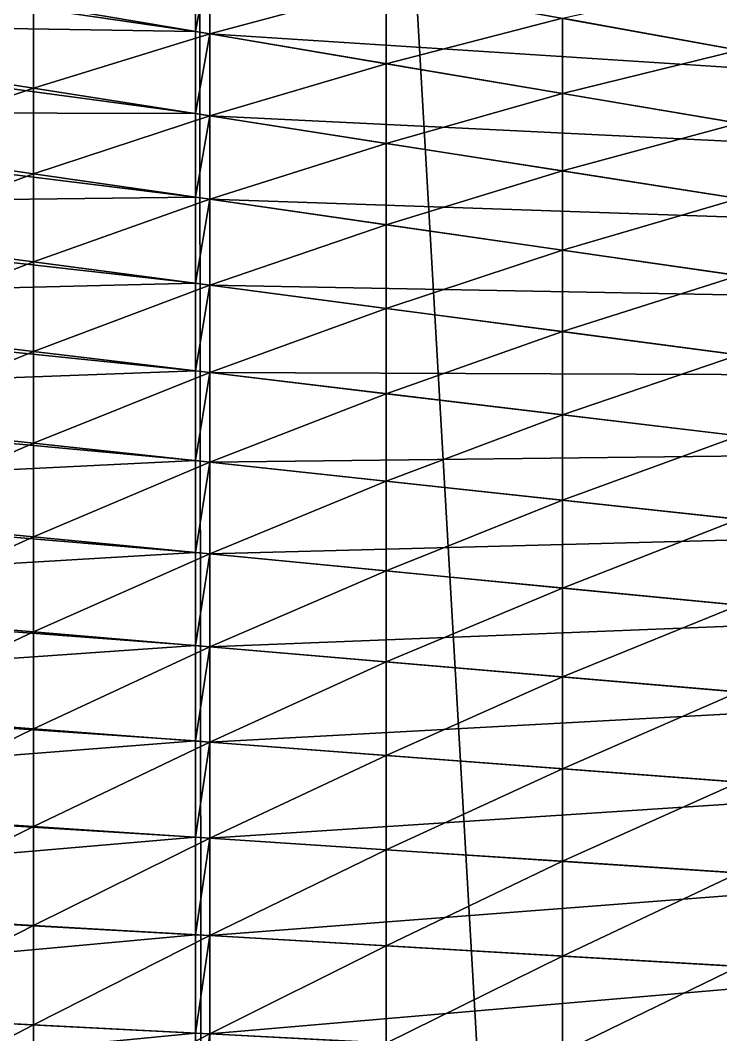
# Model space of a CAD drawing. Header units: metres. Extents: x -3 to 177, y -14 to 14.
# Drawn here: x 165.799 to 166.866, y 2.282 to 3.828 of the extents above; entities that cross this region are included whole.
import ezdxf

# ---------------------------------------------------------------- set-up
doc = ezdxf.new("R2010")
doc.units = ezdxf.units.M
doc.layers.add('FORE_PEAK', color=7, linetype='Continuous', true_color=0x74a6a7)
doc.layers.add('HULL', color=7, linetype='Continuous', true_color=0x528ba5)

msp = doc.modelspace()

# ---------------------------------------------------------------- linework, layer by layer
at = {"layer": 'FORE_PEAK'}
for points in [[(165.0125, 9.9173, 14.777), (165.0125, -9.9173, 14.777), (166.0655, -9.3589, 14.799)], [(165.0125, 9.9173, 14.777), (166.0655, -9.3589, 14.799), (166.0655, 9.3589, 14.799)], [(166.0655, 9.3589, 14.799), (166.0655, -9.3589, 14.799), (166.0875, -9.346, 14.7995)], [(166.0655, 9.3589, 14.799), (166.0875, -9.346, 14.7995), (166.0875, 9.346, 14.7995)], [(166.0875, 9.346, 14.7995), (166.0875, -9.346, 14.7995), (167.1269, -8.7388, 14.8237)], [(166.0875, 9.346, 14.7995), (167.1269, -8.7388, 14.8237), (167.1269, 8.7388, 14.8237)], [(165.0125, 3.8277, 0.4054), (165.0125, 3.9644, 0.4786), (166.0655, 3.8111, 0.671)], [(165.0125, 3.9644, 0.4786), (166.0655, 3.9326, 0.7622), (166.0655, 3.8111, 0.671)], [(166.0655, 3.8111, 0.671), (166.0655, 3.9326, 0.7622), (166.0875, 3.9286, 0.7672)], [(166.0655, 3.8111, 0.671), (166.0875, 3.9286, 0.7672), (166.0875, 3.8074, 0.6758)], [(166.0875, 3.8074, 0.6758), (166.0875, 3.9286, 0.7672), (167.1269, 3.7403, 1.0039)], [(166.0875, 3.9286, 0.7672), (167.1269, 3.8459, 1.1085), (167.1269, 3.7403, 1.0039)], [(165.0125, 3.6885, 0.3372), (165.0125, 3.8277, 0.4054), (166.0655, 3.6862, 0.5848)], [(165.0125, 3.8277, 0.4054), (166.0655, 3.8111, 0.671), (166.0655, 3.6862, 0.5848)], [(166.0655, 3.6862, 0.5848), (166.0655, 3.8111, 0.671), (166.0875, 3.8074, 0.6758)], [(166.0655, 3.6862, 0.5848), (166.0875, 3.8074, 0.6758), (166.0875, 3.6827, 0.5894)], [(166.0875, 3.6827, 0.5894), (166.0875, 3.8074, 0.6758), (167.1269, 3.6317, 0.9025)], [(166.0875, 3.8074, 0.6758), (167.1269, 3.7403, 1.0039), (167.1269, 3.6317, 0.9025)], [(165.0125, 3.5459, 0.2763), (165.0125, 3.6885, 0.3372), (166.0655, 3.5586, 0.5026)], [(165.0125, 3.6885, 0.3372), (166.0655, 3.6862, 0.5848), (166.0655, 3.5586, 0.5026)], [(166.0655, 3.5586, 0.5026), (166.0655, 3.6862, 0.5848), (166.0875, 3.6827, 0.5894)], [(166.0655, 3.5586, 0.5026), (166.0875, 3.6827, 0.5894), (166.0875, 3.5554, 0.5069)], [(166.0875, 3.5554, 0.5069), (166.0875, 3.6827, 0.5894), (167.1269, 3.5199, 0.8048)], [(166.0875, 3.6827, 0.5894), (167.1269, 3.6317, 0.9025), (167.1269, 3.5199, 0.8048)], [(165.0125, 3.5459, 0.2763), (166.0655, 3.5586, 0.5026), (166.0655, 3.4273, 0.427)], [(166.0655, 3.4273, 0.427), (166.0655, 3.5586, 0.5026), (166.0875, 3.5554, 0.5069)], [(165.0125, 3.4018, 0.2193), (165.0125, 3.5459, 0.2763), (166.0655, 3.4273, 0.427)], [(166.0655, 3.4273, 0.427), (166.0875, 3.5554, 0.5069), (166.0875, 3.4244, 0.431)], [(166.0875, 3.4244, 0.431), (166.0875, 3.5554, 0.5069), (167.1269, 3.4053, 0.7104)], [(166.0875, 3.5554, 0.5069), (167.1269, 3.5199, 0.8048), (167.1269, 3.4053, 0.7104)], [(165.0125, 3.4018, 0.2193), (166.0655, 3.4273, 0.427), (166.0655, 3.2938, 0.3548)], [(166.0655, 3.2938, 0.3548), (166.0655, 3.4273, 0.427), (166.0875, 3.4244, 0.431)], [(166.0655, 3.2938, 0.3548), (166.0875, 3.4244, 0.431), (166.0875, 3.2912, 0.3585)], [(166.0875, 3.2912, 0.3585), (166.0875, 3.4244, 0.431), (167.1269, 3.2875, 0.6205)], [(166.0875, 3.4244, 0.431), (167.1269, 3.4053, 0.7104), (167.1269, 3.2875, 0.6205)], [(165.0125, 3.2549, 0.1699), (165.0125, 3.4018, 0.2193), (166.0655, 3.2938, 0.3548)], [(165.0125, 3.2549, 0.1699), (166.0655, 3.2938, 0.3548), (166.0655, 3.1571, 0.2896)], [(166.0655, 3.1571, 0.2896), (166.0655, 3.2938, 0.3548), (166.0875, 3.2912, 0.3585)], [(166.0655, 3.1571, 0.2896), (166.0875, 3.2912, 0.3585), (166.0875, 3.1547, 0.293)], [(166.0875, 3.1547, 0.293), (166.0875, 3.2912, 0.3585), (167.1269, 3.1666, 0.5345)], [(166.0875, 3.2912, 0.3585), (167.1269, 3.2875, 0.6205), (167.1269, 3.1666, 0.5345)], [(165.0125, 3.1052, 0.1285), (165.0125, 3.2549, 0.1699), (166.0655, 3.1571, 0.2896)], [(165.0125, 3.1052, 0.1285), (166.0655, 3.1571, 0.2896), (166.0655, 3.0168, 0.2325)], [(166.0655, 3.0168, 0.2325), (166.0655, 3.1571, 0.2896), (166.0875, 3.1547, 0.293)], [(166.0655, 3.0168, 0.2325), (166.0875, 3.1547, 0.293), (166.0875, 3.0147, 0.2356)], [(166.0875, 3.1547, 0.293), (167.1269, 3.1666, 0.5345), (167.1269, 3.0425, 0.4535)], [(166.0875, 3.0147, 0.2356), (166.0875, 3.1547, 0.293), (167.1269, 3.0425, 0.4535)], [(165.0125, 2.9544, 0.0919), (165.0125, 3.1052, 0.1285), (166.0655, 3.0168, 0.2325)], [(166.0875, 3.0147, 0.2356), (167.1269, 3.0425, 0.4535), (167.1269, 2.9144, 0.3792)], [(165.0125, 2.9544, 0.0919), (166.0655, 3.0168, 0.2325), (166.0655, 2.875, 0.1796)], [(166.0655, 2.875, 0.1796), (166.0655, 3.0168, 0.2325), (166.0875, 3.0147, 0.2356)], [(166.0655, 2.875, 0.1796), (166.0875, 3.0147, 0.2356), (166.0875, 2.8731, 0.1823)], [(166.0875, 2.8731, 0.1823), (166.0875, 3.0147, 0.2356), (167.1269, 2.9144, 0.3792)], [(165.0125, 2.8016, 0.0638), (165.0125, 2.9544, 0.0919), (166.0655, 2.875, 0.1796)], [(166.0875, 2.8731, 0.1823), (167.1269, 2.9144, 0.3792), (167.1269, 2.7845, 0.3082)], [(165.0125, 2.8016, 0.0638), (166.0655, 2.875, 0.1796), (166.0655, 2.7297, 0.1367)], [(166.0655, 2.7297, 0.1367), (166.0655, 2.875, 0.1796), (166.0875, 2.8731, 0.1823)], [(166.0655, 2.7297, 0.1367), (166.0875, 2.8731, 0.1823), (166.0875, 2.7281, 0.139)], [(166.0875, 2.7281, 0.139), (166.0875, 2.8731, 0.1823), (167.1269, 2.7845, 0.3082)], [(165.0125, 2.6476, 0.0417), (165.0125, 2.8016, 0.0638), (166.0655, 2.7297, 0.1367)], [(166.0875, 2.7281, 0.139), (167.1269, 2.7845, 0.3082), (167.1269, 2.6494, 0.2474)], [(165.0125, 2.6476, 0.0417), (166.0655, 2.7297, 0.1367), (166.0655, 2.5832, 0.0991)], [(166.0655, 2.5832, 0.0991), (166.0655, 2.7297, 0.1367), (166.0875, 2.7281, 0.139)], [(166.0655, 2.5832, 0.0991), (166.0875, 2.7281, 0.139), (166.0875, 2.5818, 0.101)], [(166.0875, 2.5818, 0.101), (166.0875, 2.7281, 0.139), (167.1269, 2.6494, 0.2474)], [(165.0125, 2.4927, 0.0268), (165.0125, 2.6476, 0.0417), (166.0655, 2.5832, 0.0991)], [(166.0875, 2.5818, 0.101), (167.1269, 2.6494, 0.2474), (167.1269, 2.5132, 0.1897)], [(165.0125, 2.4927, 0.0268), (166.0655, 2.5832, 0.0991), (166.0655, 2.4343, 0.0709)], [(166.0655, 2.4343, 0.0709), (166.0655, 2.5832, 0.0991), (166.0875, 2.5818, 0.101)], [(166.0655, 2.4343, 0.0709), (166.0875, 2.5818, 0.101), (166.0875, 2.4331, 0.0724)], [(166.0875, 2.4331, 0.0724), (166.0875, 2.5818, 0.101), (167.1269, 2.5132, 0.1897)], [(166.0875, 2.4331, 0.0724), (167.1269, 2.5132, 0.1897), (167.1269, 2.3726, 0.1432)], [(165.0125, 2.3376, 0.0139), (165.0125, 2.4927, 0.0268), (166.0655, 2.4343, 0.0709)], [(165.0125, 2.3376, 0.0139), (166.0655, 2.4343, 0.0709), (166.0655, 2.2844, 0.0464)], [(166.0655, 2.2844, 0.0464), (166.0655, 2.4343, 0.0709), (166.0875, 2.4331, 0.0724)], [(166.0655, 2.2844, 0.0464), (166.0875, 2.4331, 0.0724), (166.0875, 2.2833, 0.0476)], [(166.0875, 2.2833, 0.0476), (166.0875, 2.4331, 0.0724), (167.1269, 2.3726, 0.1432)], [(166.0875, 2.2833, 0.0476), (167.1269, 2.3726, 0.1432), (167.1269, 2.2293, 0.1037)], [(165.0125, 2.1819, 0.0079), (165.0125, 2.3376, 0.0139), (166.0655, 2.2844, 0.0464)], [(165.0125, 2.1819, 0.0079), (166.0655, 2.2844, 0.0464), (166.0655, 2.1338, 0.0296)], [(166.0655, 2.1338, 0.0296), (166.0655, 2.2844, 0.0464), (166.0875, 2.2833, 0.0476)], [(166.0655, 2.1338, 0.0296), (166.0875, 2.2833, 0.0476), (166.0875, 2.1328, 0.0304)], [(166.0875, 2.1328, 0.0304), (166.0875, 2.2833, 0.0476), (167.1269, 2.2293, 0.1037)]]:
    msp.add_3dface(points, dxfattribs=at)
at = {"layer": 'HULL'}
for points in [[(165.8188, 3.8528, 0.6172), (166.0875, 3.9286, 0.7672), (166.0875, 3.8074, 0.6758)], [(166.0875, 3.8074, 0.6758), (166.0875, 3.9286, 0.7672), (166.3562, 3.8799, 0.8284)], [(165.55, 3.7669, 0.478), (165.55, 3.8982, 0.5586), (165.8188, 3.8528, 0.6172)], [(166.625, 3.8312, 0.8896), (166.8938, 3.891, 1.0532), (166.8938, 3.7826, 0.9508)], [(166.0875, 3.8074, 0.6758), (166.3562, 3.8799, 0.8284), (166.3562, 3.762, 0.7344)], [(166.3562, 3.762, 0.7344), (166.3562, 3.8799, 0.8284), (166.625, 3.8312, 0.8896)], [(165.55, 3.7669, 0.478), (165.8188, 3.8528, 0.6172), (165.8188, 3.7248, 0.5337)], [(165.8188, 3.7248, 0.5337), (165.8188, 3.8528, 0.6172), (166.0875, 3.8074, 0.6758)], [(166.3562, 3.762, 0.7344), (166.625, 3.8312, 0.8896), (166.625, 3.7166, 0.793)], [(166.625, 3.7166, 0.793), (166.625, 3.8312, 0.8896), (166.8938, 3.7826, 0.9508)], [(165.8188, 3.7248, 0.5337), (166.0875, 3.8074, 0.6758), (166.0875, 3.6827, 0.5894)], [(166.0875, 3.6827, 0.5894), (166.0875, 3.8074, 0.6758), (166.3562, 3.762, 0.7344)], [(166.625, 3.7166, 0.793), (166.8938, 3.7826, 0.9508), (166.8938, 3.6711, 0.8516)], [(165.55, 3.633, 0.4017), (165.55, 3.7669, 0.478), (165.8188, 3.7248, 0.5337)], [(166.0875, 3.6827, 0.5894), (166.3562, 3.762, 0.7344), (166.3562, 3.6406, 0.6451)], [(166.3562, 3.6406, 0.6451), (166.3562, 3.762, 0.7344), (166.625, 3.7166, 0.793)], [(165.55, 3.633, 0.4017), (165.8188, 3.7248, 0.5337), (165.8188, 3.5942, 0.4543)], [(165.8188, 3.5942, 0.4543), (165.8188, 3.7248, 0.5337), (166.0875, 3.6827, 0.5894)], [(166.3562, 3.6406, 0.6451), (166.625, 3.7166, 0.793), (166.625, 3.5985, 0.7007)], [(166.625, 3.5985, 0.7007), (166.625, 3.7166, 0.793), (166.8938, 3.6711, 0.8516)], [(165.8188, 3.5942, 0.4543), (166.0875, 3.6827, 0.5894), (166.0875, 3.5554, 0.5069)], [(166.0875, 3.5554, 0.5069), (166.0875, 3.6827, 0.5894), (166.3562, 3.6406, 0.6451)], [(166.625, 3.5985, 0.7007), (166.8938, 3.6711, 0.8516), (166.8938, 3.5565, 0.7564)], [(166.0875, 3.5554, 0.5069), (166.3562, 3.6406, 0.6451), (166.3562, 3.5166, 0.5595)], [(166.3562, 3.5166, 0.5595), (166.3562, 3.6406, 0.6451), (166.625, 3.5985, 0.7007)], [(165.55, 3.4952, 0.333), (165.55, 3.633, 0.4017), (165.8188, 3.5942, 0.4543)], [(165.55, 3.4952, 0.333), (165.8188, 3.5942, 0.4543), (165.8188, 3.4598, 0.382)], [(165.8188, 3.4598, 0.382), (165.8188, 3.5942, 0.4543), (166.0875, 3.5554, 0.5069)], [(166.3562, 3.5166, 0.5595), (166.625, 3.5985, 0.7007), (166.625, 3.4778, 0.6122)], [(166.625, 3.4778, 0.6122), (166.625, 3.5985, 0.7007), (166.8938, 3.5565, 0.7564)], [(166.625, 3.4778, 0.6122), (166.8938, 3.5565, 0.7564), (166.8938, 3.439, 0.6648)], [(165.8188, 3.4598, 0.382), (166.0875, 3.5554, 0.5069), (166.0875, 3.4244, 0.431)], [(166.0875, 3.4244, 0.431), (166.0875, 3.5554, 0.5069), (166.3562, 3.5166, 0.5595)], [(166.0875, 3.4244, 0.431), (166.3562, 3.5166, 0.5595), (166.3562, 3.389, 0.48)], [(166.3562, 3.389, 0.48), (166.3562, 3.5166, 0.5595), (166.625, 3.4778, 0.6122)], [(165.55, 3.3556, 0.2676), (165.55, 3.4952, 0.333), (165.8188, 3.4598, 0.382)], [(166.3562, 3.389, 0.48), (166.625, 3.4778, 0.6122), (166.625, 3.3536, 0.529)], [(166.625, 3.3536, 0.529), (166.625, 3.4778, 0.6122), (166.8938, 3.439, 0.6648)], [(165.55, 3.3556, 0.2676), (165.8188, 3.4598, 0.382), (165.8188, 3.3234, 0.313)], [(165.8188, 3.3234, 0.313), (165.8188, 3.4598, 0.382), (166.0875, 3.4244, 0.431)], [(166.625, 3.3536, 0.529), (166.8938, 3.439, 0.6648), (166.8938, 3.3182, 0.578)], [(165.8188, 3.3234, 0.313), (166.0875, 3.4244, 0.431), (166.0875, 3.2912, 0.3585)], [(166.0875, 3.2912, 0.3585), (166.0875, 3.4244, 0.431), (166.3562, 3.389, 0.48)], [(166.0875, 3.2912, 0.3585), (166.3562, 3.389, 0.48), (166.3562, 3.259, 0.404)], [(166.3562, 3.259, 0.404), (166.3562, 3.389, 0.48), (166.625, 3.3536, 0.529)], [(165.55, 3.2128, 0.21), (165.55, 3.3556, 0.2676), (165.8188, 3.3234, 0.313)], [(166.3562, 3.259, 0.404), (166.625, 3.3536, 0.529), (166.625, 3.2268, 0.4495)], [(166.625, 3.2268, 0.4495), (166.625, 3.3536, 0.529), (166.8938, 3.3182, 0.578)], [(165.55, 3.2128, 0.21), (165.8188, 3.3234, 0.313), (165.8188, 3.1838, 0.2515)], [(165.8188, 3.1838, 0.2515), (165.8188, 3.3234, 0.313), (166.0875, 3.2912, 0.3585)], [(166.625, 3.2268, 0.4495), (166.8938, 3.3182, 0.578), (166.8938, 3.1946, 0.495)], [(165.8188, 3.1838, 0.2515), (166.0875, 3.2912, 0.3585), (166.0875, 3.1547, 0.293)], [(166.0875, 3.1547, 0.293), (166.0875, 3.2912, 0.3585), (166.3562, 3.259, 0.404)], [(166.0875, 3.1547, 0.293), (166.3562, 3.259, 0.404), (166.3562, 3.1257, 0.3345)], [(166.3562, 3.1257, 0.3345), (166.3562, 3.259, 0.404), (166.625, 3.2268, 0.4495)], [(166.3562, 3.1257, 0.3345), (166.625, 3.2268, 0.4495), (166.625, 3.0967, 0.376)], [(166.625, 3.0967, 0.376), (166.625, 3.2268, 0.4495), (166.8938, 3.1946, 0.495)], [(165.55, 3.0666, 0.1613), (165.55, 3.2128, 0.21), (165.8188, 3.1838, 0.2515)], [(166.625, 3.0967, 0.376), (166.8938, 3.1946, 0.495), (166.8938, 3.0677, 0.4175)], [(165.55, 3.0666, 0.1613), (165.8188, 3.1838, 0.2515), (165.8188, 3.0406, 0.1985)], [(165.8188, 3.0406, 0.1985), (165.8188, 3.1838, 0.2515), (166.0875, 3.1547, 0.293)], [(165.8188, 3.0406, 0.1985), (166.0875, 3.1547, 0.293), (166.0875, 3.0147, 0.2356)], [(166.0875, 3.0147, 0.2356), (166.0875, 3.1547, 0.293), (166.3562, 3.1257, 0.3345)], [(166.0875, 3.0147, 0.2356), (166.3562, 3.1257, 0.3345), (166.3562, 2.9888, 0.2727)], [(166.3562, 2.9888, 0.2727), (166.3562, 3.1257, 0.3345), (166.625, 3.0967, 0.376)], [(166.3562, 2.9888, 0.2727), (166.625, 3.0967, 0.376), (166.625, 2.9628, 0.3099)], [(166.625, 2.9628, 0.3099), (166.625, 3.0967, 0.376), (166.8938, 3.0677, 0.4175)], [(165.55, 2.919, 0.1171), (165.55, 3.0666, 0.1613), (165.8188, 3.0406, 0.1985)], [(166.625, 2.9628, 0.3099), (166.8938, 3.0677, 0.4175), (166.8938, 2.9369, 0.347)], [(165.55, 2.919, 0.1171), (165.8188, 3.0406, 0.1985), (165.8188, 2.8961, 0.1497)], [(165.8188, 2.8961, 0.1497), (165.8188, 3.0406, 0.1985), (166.0875, 3.0147, 0.2356)], [(165.8188, 2.8961, 0.1497), (166.0875, 3.0147, 0.2356), (166.0875, 2.8731, 0.1823)], [(166.0875, 2.8731, 0.1823), (166.0875, 3.0147, 0.2356), (166.3562, 2.9888, 0.2727)], [(166.0875, 2.8731, 0.1823), (166.3562, 2.9888, 0.2727), (166.3562, 2.8502, 0.2148)], [(166.3562, 2.8502, 0.2148), (166.3562, 2.9888, 0.2727), (166.625, 2.9628, 0.3099)], [(166.3562, 2.8502, 0.2148), (166.625, 2.9628, 0.3099), (166.625, 2.8273, 0.2474)], [(166.625, 2.8273, 0.2474), (166.625, 2.9628, 0.3099), (166.8938, 2.9369, 0.347)], [(166.625, 2.8273, 0.2474), (166.8938, 2.9369, 0.347), (166.8938, 2.8044, 0.28)], [(165.55, 2.7688, 0.0829), (165.55, 2.919, 0.1171), (165.8188, 2.8961, 0.1497)], [(165.55, 2.7688, 0.0829), (165.8188, 2.8961, 0.1497), (165.8188, 2.7484, 0.1109)], [(165.8188, 2.7484, 0.1109), (165.8188, 2.8961, 0.1497), (166.0875, 2.8731, 0.1823)], [(165.8188, 2.7484, 0.1109), (166.0875, 2.8731, 0.1823), (166.0875, 2.7281, 0.139)], [(166.0875, 2.7281, 0.139), (166.0875, 2.8731, 0.1823), (166.3562, 2.8502, 0.2148)], [(166.0875, 2.7281, 0.139), (166.3562, 2.8502, 0.2148), (166.3562, 2.7077, 0.167)], [(166.3562, 2.7077, 0.167), (166.3562, 2.8502, 0.2148), (166.625, 2.8273, 0.2474)], [(166.3562, 2.7077, 0.167), (166.625, 2.8273, 0.2474), (166.625, 2.6874, 0.1951)], [(166.625, 2.6874, 0.1951), (166.625, 2.8273, 0.2474), (166.8938, 2.8044, 0.28)], [(166.625, 2.6874, 0.1951), (166.8938, 2.8044, 0.28), (166.8938, 2.667, 0.2231)], [(165.55, 2.6172, 0.0551), (165.55, 2.7688, 0.0829), (165.8188, 2.7484, 0.1109)], [(165.55, 2.6172, 0.0551), (165.8188, 2.7484, 0.1109), (165.8188, 2.5995, 0.078)], [(165.8188, 2.5995, 0.078), (165.8188, 2.7484, 0.1109), (166.0875, 2.7281, 0.139)], [(165.8188, 2.5995, 0.078), (166.0875, 2.7281, 0.139), (166.0875, 2.5818, 0.101)], [(166.0875, 2.5818, 0.101), (166.0875, 2.7281, 0.139), (166.3562, 2.7077, 0.167)], [(166.0875, 2.5818, 0.101), (166.3562, 2.7077, 0.167), (166.3562, 2.564, 0.1239)], [(166.3562, 2.564, 0.1239), (166.3562, 2.7077, 0.167), (166.625, 2.6874, 0.1951)], [(166.3562, 2.564, 0.1239), (166.625, 2.6874, 0.1951), (166.625, 2.5463, 0.1469)], [(166.625, 2.5463, 0.1469), (166.625, 2.6874, 0.1951), (166.8938, 2.667, 0.2231)], [(166.625, 2.5463, 0.1469), (166.8938, 2.667, 0.2231), (166.8938, 2.5286, 0.1698)], [(165.55, 2.4644, 0.0357), (165.55, 2.6172, 0.0551), (165.8188, 2.5995, 0.078)], [(165.55, 2.4644, 0.0357), (165.8188, 2.5995, 0.078), (165.8188, 2.4487, 0.0541)], [(165.8188, 2.4487, 0.0541), (165.8188, 2.5995, 0.078), (166.0875, 2.5818, 0.101)], [(165.8188, 2.4487, 0.0541), (166.0875, 2.5818, 0.101), (166.0875, 2.4331, 0.0724)], [(166.0875, 2.4331, 0.0724), (166.0875, 2.5818, 0.101), (166.3562, 2.564, 0.1239)], [(166.0875, 2.4331, 0.0724), (166.3562, 2.564, 0.1239), (166.3562, 2.4174, 0.0907)], [(166.3562, 2.4174, 0.0907), (166.3562, 2.564, 0.1239), (166.625, 2.5463, 0.1469)], [(166.3562, 2.4174, 0.0907), (166.625, 2.5463, 0.1469), (166.625, 2.4018, 0.109)], [(166.625, 2.4018, 0.109), (166.625, 2.5463, 0.1469), (166.8938, 2.5286, 0.1698)], [(166.625, 2.4018, 0.109), (166.8938, 2.5286, 0.1698), (166.8938, 2.3861, 0.1273)], [(165.55, 2.3112, 0.0186), (165.55, 2.4644, 0.0357), (165.8188, 2.4487, 0.0541)], [(165.55, 2.3112, 0.0186), (165.8188, 2.4487, 0.0541), (165.8188, 2.2973, 0.0331)], [(165.8188, 2.2973, 0.0331), (165.8188, 2.4487, 0.0541), (166.0875, 2.4331, 0.0724)], [(165.8188, 2.2973, 0.0331), (166.0875, 2.4331, 0.0724), (166.0875, 2.2833, 0.0476)], [(166.0875, 2.2833, 0.0476), (166.0875, 2.4331, 0.0724), (166.3562, 2.4174, 0.0907)], [(166.0875, 2.2833, 0.0476), (166.3562, 2.4174, 0.0907), (166.3562, 2.2693, 0.0621)], [(166.3562, 2.2693, 0.0621), (166.3562, 2.4174, 0.0907), (166.625, 2.4018, 0.109)], [(166.3562, 2.2693, 0.0621), (166.625, 2.4018, 0.109), (166.625, 2.2554, 0.0766)], [(166.625, 2.2554, 0.0766), (166.625, 2.4018, 0.109), (166.8938, 2.3861, 0.1273)], [(166.625, 2.2554, 0.0766), (166.8938, 2.3861, 0.1273), (166.8938, 2.2414, 0.0911)], [(165.55, 2.1573, 0.0105), (165.55, 2.3112, 0.0186), (165.8188, 2.2973, 0.0331)], [(165.55, 2.1573, 0.0105), (165.8188, 2.2973, 0.0331), (165.8188, 2.145, 0.0204)], [(165.8188, 2.145, 0.0204), (165.8188, 2.2973, 0.0331), (166.0875, 2.2833, 0.0476)], [(165.8188, 2.145, 0.0204), (166.0875, 2.2833, 0.0476), (166.0875, 2.1328, 0.0304)], [(166.0875, 2.1328, 0.0304), (166.0875, 2.2833, 0.0476), (166.3562, 2.2693, 0.0621)]]:
    msp.add_3dface(points, dxfattribs=at)

doc.saveas('drawing.dxf')
